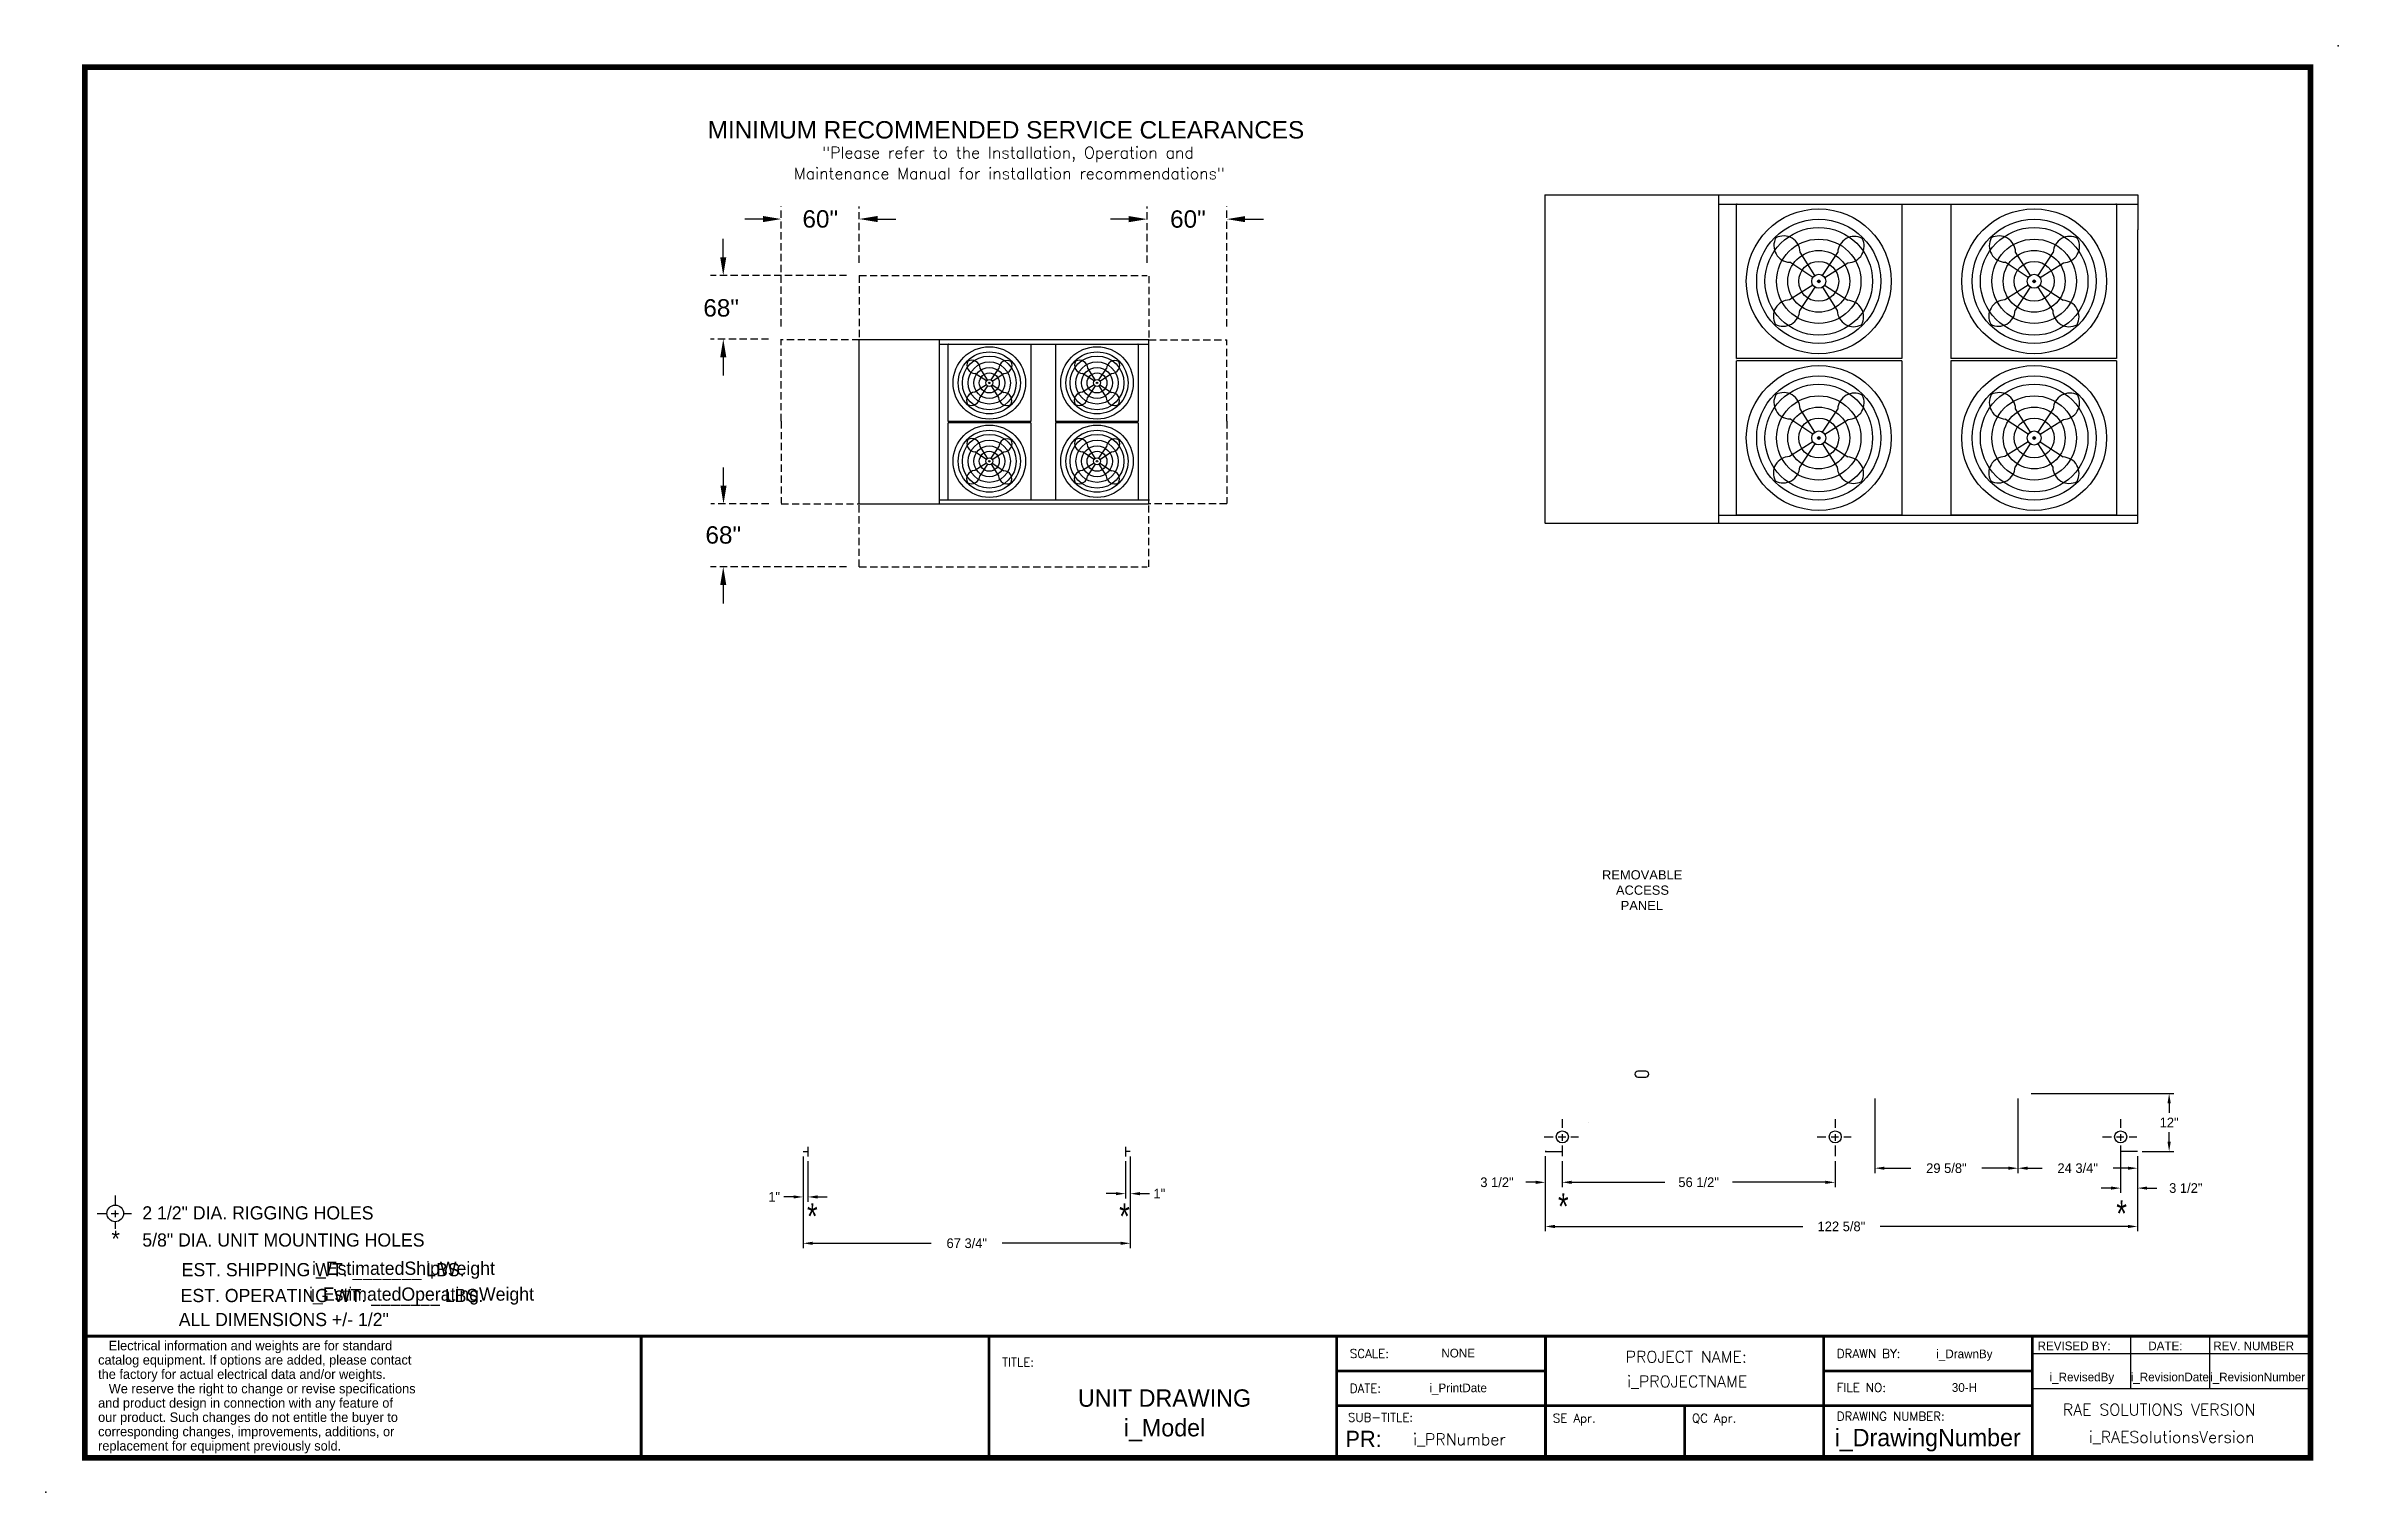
# Model space of a CAD drawing. Extents: x -104 to 371, y -139 to 161.
import ezdxf
from ezdxf.enums import TextEntityAlignment as Align

# ---------------------------------------------------------------- set-up
doc = ezdxf.new("R2010")
doc.units = 0
doc.header["$MEASUREMENT"] = 0
doc.linetypes.add('DASHED', pattern=[0.75, 0.5, -0.25])
doc.layers.get('0').update_dxf_attribs({"color": 1, "linetype": 'CONTINUOUS'})
doc.layers.get('Defpoints').update_dxf_attribs({"color": 1, "linetype": 'CONTINUOUS'})
doc.styles.add('dimentions', font='ARIAL.TTF')
doc.styles.add('SIMPLEX', font='SIMPLEX')
doc.styles.add('SLDTEXTSTYLE0', font='ARIAL.TTF', dxfattribs={"width": 0.75})
doc.dimstyles.new('SLDDIMSTYLE0', dxfattribs={"dimtxt": 2, "dimasz": 2, "dimexe": 1, "dimexo": 1, "dimgap": 1, "dimtad": 0, "dimtih": 1, "dimtoh": 1, "dimdec": 4, "dimzin": 12, "dimdsep": 46, "dimlunit": 5, "dimtxsty": 'STANDARD', "dimcen": 0.09, "dimclrd": 1, "dimclre": 1, "dimclrt": 1, "dimadec": 0, "dimazin": 0, "dimtfac": 1, "dimtdec": 4, "dimtofl": 0, "dimtmove": 0, "dimatfit": 0, "dimfxl": 1, "dimfrac": 2, "dimtolj": 1, "dimtzin": 12, "dimarcsym": 0})

# ---------------------------------------------------------------- blocks, each defined once
blk = doc.blocks.new('*D18')
at = {"color": 1, "lineweight": -2}
for p, q in [((53.02, -69.11), (53.02, -88.11)), ((120.75, -69.11), (120.75, -88.11)), ((55.02, -87.11), (79.55, -87.11)), ((118.75, -87.11), (94.22, -87.11))]:
    blk.add_line(p, q, dxfattribs=at)
at = {"color": 1}
for points in [[(55.02, -86.78), (55.02, -87.44), (53.02, -87.11)], [(118.75, -86.78), (118.75, -87.44), (120.75, -87.11)]]:
    blk.add_solid(points, dxfattribs=at)
at = {"layer": 'Defpoints', "color": 0}
for p in [(53.02, -68.11), (120.75, -68.11), (120.75, -87.11)]:
    blk.add_point(p, dxfattribs=at)
at = {"color": 1, "insert": (86.89, -87.11), "char_height": 2, "attachment_point": 5}
blk.add_mtext('\\A1;67 3/4"', dxfattribs=at)
blk = doc.blocks.new('*D19')
at = {"color": 1, "lineweight": -2}
for p, q in [((206.65, -69.08), (206.65, -84.62)), ((329.26, -69.08), (329.26, -84.62)), ((208.65, -83.62), (259.96, -83.62)), ((327.26, -83.62), (275.96, -83.62))]:
    blk.add_line(p, q, dxfattribs=at)
at = {"color": 1}
for points in [[(208.65, -83.29), (208.65, -83.96), (206.65, -83.62)], [(327.26, -83.29), (327.26, -83.96), (329.26, -83.62)]]:
    blk.add_solid(points, dxfattribs=at)
at = {"layer": 'Defpoints', "color": 0}
for p in [(206.65, -68.08), (329.26, -68.08), (329.26, -83.62)]:
    blk.add_point(p, dxfattribs=at)
at = {"color": 1, "insert": (267.96, -83.62), "char_height": 2, "attachment_point": 5}
blk.add_mtext('\\A1;122 5/8"', dxfattribs=at)
blk = doc.blocks.new('*D22')
at = {"color": 1, "lineweight": -2}
for p, q in [((206.65, -69.08), (206.65, -75.48)), ((210.15, -70.08), (210.15, -75.48)), ((204.65, -74.48), (202.65, -74.48)), ((212.15, -74.48), (214.15, -74.48))]:
    blk.add_line(p, q, dxfattribs=at)
at = {"color": 1}
for points in [[(204.65, -74.15), (204.65, -74.82), (206.65, -74.48)], [(212.15, -74.15), (212.15, -74.82), (210.15, -74.48)]]:
    blk.add_solid(points, dxfattribs=at)
at = {"layer": 'Defpoints', "color": 0}
for p in [(206.65, -68.08), (210.15, -69.08), (206.65, -74.48)]:
    blk.add_point(p, dxfattribs=at)
at = {"color": 1, "insert": (196.65, -74.48), "char_height": 2, "attachment_point": 5}
blk.add_mtext('\\A1;3 1/2"', dxfattribs=at)
blk = doc.blocks.new('*D23')
at = {"color": 1, "lineweight": -2}
for p, q in [((210.15, -70.08), (210.15, -75.48)), ((266.65, -70.08), (266.65, -75.48)), ((212.15, -74.48), (231.4, -74.48)), ((264.65, -74.48), (245.4, -74.48))]:
    blk.add_line(p, q, dxfattribs=at)
at = {"color": 1}
for points in [[(212.15, -74.15), (212.15, -74.82), (210.15, -74.48)], [(264.65, -74.15), (264.65, -74.82), (266.65, -74.48)]]:
    blk.add_solid(points, dxfattribs=at)
at = {"layer": 'Defpoints', "color": 0}
for p in [(210.15, -69.08), (266.65, -69.08), (266.65, -74.48)]:
    blk.add_point(p, dxfattribs=at)
at = {"color": 1, "insert": (238.4, -74.48), "char_height": 2, "attachment_point": 5}
blk.add_mtext('\\A1;56 1/2"', dxfattribs=at)
blk = doc.blocks.new('*D24')
at = {"color": 1, "lineweight": -2}
for p, q in [((325.76, -69.08), (325.76, -76.68)), ((329.26, -69.08), (329.26, -76.68)), ((323.76, -75.68), (321.76, -75.68)), ((331.26, -75.68), (333.26, -75.68))]:
    blk.add_line(p, q, dxfattribs=at)
at = {"color": 1}
for points in [[(323.76, -75.35), (323.76, -76.01), (325.76, -75.68)], [(331.26, -75.35), (331.26, -76.01), (329.26, -75.68)]]:
    blk.add_solid(points, dxfattribs=at)
at = {"layer": 'Defpoints', "color": 0}
for p in [(325.76, -68.08), (329.26, -68.08), (329.26, -75.68)]:
    blk.add_point(p, dxfattribs=at)
at = {"color": 1, "insert": (339.26, -75.68), "char_height": 2, "attachment_point": 5}
blk.add_mtext('\\A1;3 1/2"', dxfattribs=at)
blk = doc.blocks.new('*D25')
at = {"color": 1, "lineweight": -2}
for p, q in [((274.88, -57.1), (274.88, -72.56)), ((304.51, -57.1), (304.51, -72.56)), ((276.88, -71.56), (282.36, -71.56)), ((302.51, -71.56), (297.03, -71.56))]:
    blk.add_line(p, q, dxfattribs=at)
at = {"color": 1}
for points in [[(276.88, -71.23), (276.88, -71.89), (274.88, -71.56)], [(302.51, -71.23), (302.51, -71.89), (304.51, -71.56)]]:
    blk.add_solid(points, dxfattribs=at)
at = {"layer": 'Defpoints', "color": 0}
for p in [(274.88, -56.1), (304.51, -56.1), (304.51, -71.56)]:
    blk.add_point(p, dxfattribs=at)
at = {"color": 1, "insert": (289.7, -71.56), "char_height": 2, "attachment_point": 5}
blk.add_mtext('\\A1;29 5/8"', dxfattribs=at)
blk = doc.blocks.new('*D26')
at = {"color": 1, "lineweight": -2}
for p, q in [((307.26, -56.1), (336.81, -56.1)), ((335.81, -58.1), (335.81, -60.09)), ((335.81, -66.08), (335.81, -64.09)), ((330.26, -68.08), (336.81, -68.08))]:
    blk.add_line(p, q, dxfattribs=at)
at = {"color": 1}
for points in [[(335.48, -58.1), (336.15, -58.1), (335.81, -56.1)], [(335.48, -66.08), (336.15, -66.08), (335.81, -68.08)]]:
    blk.add_solid(points, dxfattribs=at)
at = {"layer": 'Defpoints', "color": 0}
for p in [(306.26, -56.1), (329.26, -68.08), (335.81, -68.08)]:
    blk.add_point(p, dxfattribs=at)
at = {"color": 1, "insert": (335.81, -62.09), "char_height": 2, "attachment_point": 5}
blk.add_mtext('\\A1;12"', dxfattribs=at)
blk = doc.blocks.new('*D29')
at = {"color": 1, "lineweight": -2}
for p, q in [((53.02, -69.11), (53.02, -78.51)), ((54.02, -70.11), (54.02, -78.51)), ((51.02, -77.51), (49.02, -77.51)), ((56.02, -77.51), (58.02, -77.51))]:
    blk.add_line(p, q, dxfattribs=at)
at = {"color": 1}
for points in [[(51.02, -77.18), (51.02, -77.84), (53.02, -77.51)], [(56.02, -77.18), (56.02, -77.84), (54.02, -77.51)]]:
    blk.add_solid(points, dxfattribs=at)
at = {"layer": 'Defpoints', "color": 0}
for p in [(53.02, -68.11), (54.02, -69.11), (53.02, -77.51)]:
    blk.add_point(p, dxfattribs=at)
at = {"color": 1, "insert": (47.02, -77.51), "char_height": 2, "attachment_point": 5}
blk.add_mtext('\\A1;1"', dxfattribs=at)
blk = doc.blocks.new('*D30')
at = {"color": 1, "lineweight": -2}
for p, q in [((119.75, -70.11), (119.75, -77.83)), ((120.75, -69.11), (120.75, -77.83)), ((117.75, -76.83), (115.75, -76.83)), ((122.75, -76.83), (124.75, -76.83))]:
    blk.add_line(p, q, dxfattribs=at)
at = {"color": 1}
for points in [[(117.75, -76.5), (117.75, -77.16), (119.75, -76.83)], [(122.75, -76.5), (122.75, -77.16), (120.75, -76.83)]]:
    blk.add_solid(points, dxfattribs=at)
at = {"layer": 'Defpoints', "color": 0}
for p in [(119.75, -69.11), (120.75, -68.11), (120.75, -76.83)]:
    blk.add_point(p, dxfattribs=at)
at = {"color": 1, "insert": (126.75, -76.83), "char_height": 2, "attachment_point": 5}
blk.add_mtext('\\A1;1"', dxfattribs=at)
blk = doc.blocks.new('*D31')
at = {"color": 1, "lineweight": -2}
for p, q in [((304.51, -57.1), (304.51, -72.56)), ((329.26, -69.08), (329.26, -72.56)), ((306.51, -71.56), (309.55, -71.56)), ((327.26, -71.56), (324.22, -71.56))]:
    blk.add_line(p, q, dxfattribs=at)
at = {"color": 1}
for points in [[(306.51, -71.23), (306.51, -71.89), (304.51, -71.56)], [(327.26, -71.23), (327.26, -71.89), (329.26, -71.56)]]:
    blk.add_solid(points, dxfattribs=at)
at = {"layer": 'Defpoints', "color": 0}
for p in [(304.51, -56.1), (329.26, -68.08), (329.26, -71.56)]:
    blk.add_point(p, dxfattribs=at)
at = {"color": 1, "insert": (316.88, -71.56), "char_height": 2, "attachment_point": 5}
blk.add_mtext('\\A1;24 3/4"', dxfattribs=at)

msp = doc.modelspace()

# ---------------------------------------------------------------- linework, layer by layer
at = {"color": 1, "linetype": 'Continuous', "lineweight": 30}
for p, q in [((206.59191, 130.00907), (206.59191, 62.00907)), ((242.52841, 130.00907), (242.59191, 130.00907)), ((242.61931, 63.67147), (242.61931, 130.00907)), ((242.61931, 128.11867), (242.61931, 128.16747)), ((329.36361, 130.00907), (329.36361, 122.86547)), ((68.41294, 125.01643), (72.19294, 125.01643)), ((120.43617, 124.9964), (116.65617, 124.9964)), ((144.52307, 124.9964), (148.30307, 124.9964)), ((242.61931, 128.11867), (242.61931, 128.11867)), ((246.22091, 96.16747), (246.22091, 128.11868)), ((246.36931, 128.11867), (246.23074, 128.11867)), ((246.36931, 128.11867), (280.46306, 128.11867)), ((280.22391, 128.11867), (280.22391, 128.11867)), ((280.46306, 128.11867), (280.46306, 96.16747)), ((290.61931, 128.11867), (290.61931, 96.16747)), ((290.61931, 128.11867), (324.80681, 128.11867)), ((324.91811, 128.11867), (324.80681, 128.11867)), ((324.91811, 128.11868), (324.91811, 96.16747)), ((36.47898, 117.11143), (36.47898, 120.89143)), ((329.36361, 122.86547), (329.36361, 122.78307)), ((36.47898, 96.37674), (36.47898, 92.59674)), ((83.02958, 83.09995), (83.02958, 99.07555)), ((83.10378, 99.07555), (83.0345, 99.07555)), ((83.10378, 99.07555), (100.15066, 99.07555)), ((100.03108, 99.07555), (100.03108, 99.07555)), ((100.15066, 99.07555), (100.15066, 83.09995)), ((105.22878, 99.07555), (105.22878, 83.09995)), ((105.22878, 99.07555), (122.32253, 99.07555)), ((122.37818, 99.07555), (122.32253, 99.07555)), ((122.37818, 99.07555), (122.37818, 83.09995)), ((280.46306, 96.16747), (246.22091, 96.16747)), ((246.22091, 63.67146), (246.22091, 95.62267)), ((246.22091, 95.62267), (246.31751, 95.62267)), ((246.26971, 96.16747), (246.31751, 96.16747)), ((246.31751, 96.16747), (246.31751, 96.16747)), ((246.31751, 96.16747), (246.31851, 96.16747)), ((246.31751, 95.62267), (246.31751, 95.62267)), ((246.31851, 95.62267), (246.31751, 95.62267)), ((246.31851, 96.16747), (246.31951, 96.16747)), ((246.31851, 95.62267), (246.31951, 95.62267)), ((280.46306, 95.62267), (246.31951, 95.62267)), ((280.22491, 96.16747), (280.22391, 96.16747)), ((280.22491, 95.62267), (280.22391, 95.62267)), ((280.22591, 95.62267), (280.22491, 95.62267)), ((280.27371, 95.62267), (280.22591, 95.62267)), ((280.27371, 95.62267), (280.27371, 95.62267)), ((280.46306, 95.62267), (280.46306, 63.67147)), ((324.91811, 96.16747), (290.61931, 96.16747)), ((290.61931, 95.62267), (290.61931, 63.67147)), ((324.91811, 95.62267), (290.61931, 95.62267)), ((290.86531, 95.62267), (290.91311, 95.62267)), ((290.91411, 95.62267), (290.91311, 95.62267)), ((290.91411, 96.16747), (290.91511, 96.16747)), ((290.91411, 95.62267), (290.91511, 95.62267)), ((290.91511, 95.62367), (290.91511, 95.62267)), ((324.82051, 96.16747), (324.81951, 96.16747)), ((324.82051, 95.62267), (324.81951, 95.62267)), ((324.82051, 96.16747), (324.82151, 96.16747)), ((324.82151, 95.62267), (324.82051, 95.62267)), ((324.86831, 96.16747), (324.82151, 96.16747)), ((324.86931, 95.62267), (324.82151, 95.62267)), ((324.91811, 95.62267), (324.91811, 63.67146)), ((100.15066, 83.09995), (83.02958, 83.09995)), ((83.02958, 66.85194), (83.02958, 82.82755)), ((83.02958, 82.82755), (83.07788, 82.82755)), ((83.05398, 83.09995), (83.07788, 83.09995)), ((83.07788, 83.09995), (83.07788, 83.09995)), ((83.07788, 83.09995), (83.07838, 83.09995)), ((83.07788, 82.82755), (83.07788, 82.82755)), ((83.07838, 82.82755), (83.07788, 82.82755)), ((83.07838, 83.09995), (83.07888, 83.09995)), ((83.07838, 82.82755), (83.07888, 82.82755)), ((100.15066, 82.82755), (83.07888, 82.82755)), ((100.03158, 83.09995), (100.03108, 83.09995)), ((100.03158, 82.82755), (100.03108, 82.82755)), ((100.03208, 82.82755), (100.03158, 82.82755)), ((100.05598, 82.82755), (100.03208, 82.82755)), ((100.05598, 82.82755), (100.05598, 82.82755)), ((100.15066, 82.82755), (100.15066, 66.85195)), ((122.37818, 83.09995), (105.22878, 83.09995)), ((105.22878, 82.82755), (105.22878, 66.85195)), ((122.37818, 82.82755), (105.22878, 82.82755)), ((105.35178, 82.82755), (105.37568, 82.82755)), ((105.37618, 82.82755), (105.37568, 82.82755)), ((105.37618, 83.09995), (105.37668, 83.09995)), ((105.37618, 82.82755), (105.37668, 82.82755)), ((105.37668, 82.82805), (105.37668, 82.82755)), ((122.32938, 83.09995), (122.32888, 83.09995)), ((122.32938, 82.82755), (122.32888, 82.82755)), ((122.32938, 83.09995), (122.32988, 83.09995)), ((122.32988, 82.82755), (122.32938, 82.82755)), ((122.35328, 83.09995), (122.32988, 83.09995)), ((122.35378, 82.82755), (122.32988, 82.82755)), ((122.37818, 82.82755), (122.37818, 66.85194)), ((36.53116, 69.78033), (36.53116, 73.56033)), ((329.36361, 69.00857), (329.36361, 69.09097)), ((329.36361, 62.00907), (329.36361, 69.00857)), ((206.65541, 62.00907), (206.59191, 62.00907)), ((242.61931, 63.67147), (242.61931, 63.67147)), ((242.61931, 63.62267), (242.61931, 63.67147)), ((242.61931, 62.00907), (242.61931, 63.62267)), ((242.61931, 62.73397), (242.61931, 62.78277)), ((242.61931, 62.73297), (242.61931, 62.73397)), ((246.22091, 63.67147), (246.36931, 63.67147)), ((280.46306, 63.67147), (246.36931, 63.67147)), ((280.22391, 63.67147), (280.22391, 63.67147)), ((280.51186, 63.67147), (280.22391, 63.67147)), ((290.91511, 63.67247), (290.57051, 63.67147)), ((290.61931, 63.72027), (290.62031, 63.72027)), ((324.80681, 63.67147), (290.61931, 63.67147)), ((324.80681, 63.67147), (324.91811, 63.67147)), ((36.47898, 49.20206), (36.47898, 45.42206)), ((227.47038, -51.45538), (225.84538, -51.45538)), ((227.47038, -51.45538), (225.84538, -51.45538)), ((225.84538, -52.70538), (227.47038, -52.70538)), ((225.84538, -52.70538), (227.47038, -52.70538)), ((215.58206, -62.03156), (215.58306, -62.03156)), ((215.58206, -62.03156), (215.58306, -62.03156))]:
    msp.add_line(p, q, dxfattribs=at)
at = {"color": 1, "lineweight": 30}
for p, q in [((206.59191, 130.00907), (329.36361, 130.00907)), ((44.7108, 125.01643), (40.9308, 125.01643)), ((242.61931, 128.11867), (329.36361, 128.11867)), ((329.36361, 69.09097), (329.36361, 122.78307)), ((262.05821, 112.91467), (257.27476, 116.05261)), ((262.49362, 113.34371), (259.4265, 118.17287)), ((264.06776, 113.33212), (267.20569, 118.11557)), ((264.4968, 112.89671), (269.32596, 115.96383)), ((306.65381, 112.91472), (301.87036, 116.05265)), ((307.08922, 113.34376), (304.0221, 118.17292)), ((308.66336, 113.33217), (311.80129, 118.11562)), ((309.0924, 112.89676), (313.92156, 115.96388)), ((262.04662, 111.34054), (257.21746, 108.27342)), ((262.47566, 110.90513), (259.33773, 106.12168)), ((264.0498, 110.89353), (267.11692, 106.06437)), ((264.4852, 111.32257), (269.26865, 108.18464)), ((306.64222, 111.34058), (301.81306, 108.27346)), ((307.07126, 110.90517), (303.93333, 106.12173)), ((308.6454, 110.89358), (311.71252, 106.06442)), ((309.08081, 111.32262), (313.86426, 108.18469)), ((124.60093, 100.02075), (64.60093, 100.02075)), ((64.60093, 66.02075), (64.60093, 100.02075)), ((81.22878, 66.02075), (81.22878, 100.02075)), ((124.60093, 66.02075), (124.60093, 100.02075)), ((81.22878, 99.07555), (124.60093, 99.07555)), ((90.94244, 90.68648), (88.52786, 89.15292)), ((90.94823, 91.47355), (88.55651, 93.04251)), ((91.15696, 90.46877), (89.58799, 88.07705)), ((91.16594, 91.68807), (89.63238, 94.10265)), ((91.94403, 90.46298), (93.47759, 88.0484)), ((91.95301, 91.68227), (93.52197, 94.07399)), ((92.16173, 90.6775), (94.55346, 89.10853)), ((92.16753, 91.46456), (94.58211, 92.99813)), ((113.24024, 90.6865), (110.82566, 89.15294)), ((113.24604, 91.47357), (110.85431, 93.04254)), ((113.45476, 90.4688), (111.88579, 88.07707)), ((113.46374, 91.68809), (111.93018, 94.10267)), ((114.24183, 90.463), (115.77539, 88.04842)), ((114.25081, 91.68229), (115.81977, 94.07402)), ((114.45953, 90.67752), (116.85126, 89.10855)), ((114.46533, 91.46459), (116.87991, 92.99815)), ((262.49429, 80.89557), (259.42717, 85.72473)), ((264.06843, 80.88398), (267.20636, 85.66743)), ((307.09157, 80.89474), (304.02445, 85.7239)), ((308.66571, 80.88315), (311.80364, 85.6666)), ((262.05889, 80.46653), (257.27544, 83.60446)), ((264.49747, 80.44857), (269.32663, 83.51569)), ((306.65616, 80.4657), (301.87271, 83.60363)), ((309.09475, 80.44774), (313.92391, 83.51486)), ((64.60093, 69.77075), (64.60093, 77.97985)), ((90.94857, 75.24948), (88.55685, 76.81844)), ((91.16628, 75.464), (89.63271, 77.87858)), ((91.95334, 75.4582), (93.52231, 77.84992)), ((92.16786, 75.24049), (94.58244, 76.77405)), ((113.24721, 75.24906), (110.85548, 76.81803)), ((113.46491, 75.46358), (111.93135, 77.87816)), ((114.25198, 75.45778), (115.82095, 77.84951)), ((114.4665, 75.24008), (116.88108, 76.77364)), ((262.04729, 78.8924), (257.21813, 75.82527)), ((262.47633, 78.45699), (259.3384, 73.67354)), ((264.05047, 78.44539), (267.11759, 73.61623)), ((264.48588, 78.87443), (269.26933, 75.7365)), ((306.64457, 78.89156), (301.81541, 75.82444)), ((307.07361, 78.45615), (303.93567, 73.6727)), ((308.64774, 78.44456), (311.71487, 73.6154)), ((309.08315, 78.8736), (313.8666, 75.73567)), ((90.94277, 74.46241), (88.52819, 72.92885)), ((91.15729, 74.2447), (89.58833, 71.85298)), ((91.94436, 74.2389), (93.47792, 71.82433)), ((92.16207, 74.45343), (94.55379, 72.88446)), ((113.24141, 74.46199), (110.82683, 72.92843)), ((113.45593, 74.24429), (111.88697, 71.85256)), ((114.243, 74.23849), (115.77656, 71.82391)), ((114.4607, 74.45301), (116.85243, 72.88404)), ((81.37668, 66.85245), (124.74883, 66.85245)), ((64.60093, 66.02075), (124.60093, 66.02075)), ((206.65541, 62.00907), (329.36361, 62.00907)), ((242.61931, 63.67247), (329.36361, 63.67247)), ((206.86461, -68.08035), (206.65441, -68.08035))]:
    msp.add_line(p, q, dxfattribs=at)
for p, q in [((206.59191, 130.00907), (242.61931, 130.00907)), ((53.02023, -68.10947), (54.02023, -68.10947)), ((54.02023, -67.10947), (54.02023, -69.10947)), ((119.75113, -67.10947), (119.75113, -69.10947)), ((120.75113, -68.10947), (119.75113, -68.10947)), ((206.65441, -68.08035), (210.15441, -68.08035)), ((210.15441, -67.08035), (210.15441, -69.08035)), ((266.65441, -67.08035), (266.65441, -69.08035)), ((325.75801, -67.08035), (325.75801, -69.08035)), ((329.25801, -68.08035), (325.75801, -68.08035))]:
    msp.add_line(p, q)
at = {"color": 1, "linetype": 'DASHED', "lineweight": 30, "ltscale": 3}
for p, q in [((48.4908, 102.78174), (48.4908, 127.64143)), ((64.63294, 115.95643), (64.63294, 127.64143)), ((124.21617, 115.9364), (124.21617, 127.6214)), ((140.74307, 102.76171), (140.74307, 127.6214)), ((62.00794, 113.33143), (33.85398, 113.33143)), ((64.6228, 113.33143), (64.6228, 100.15674)), ((64.6228, 113.33143), (124.21617, 113.32657)), ((124.60093, 113.2106), (124.60093, 100.02075)), ((45.8658, 100.15674), (33.85398, 100.15674)), ((48.4908, 83.15675), (48.4908, 100.15674)), ((64.64894, 100.02075), (48.5068, 100.02075)), ((124.60093, 100.02075), (140.74307, 100.02075)), ((140.74307, 83.13671), (140.74307, 100.02075)), ((48.4908, 83.15675), (48.4908, 66.15675)), ((140.74307, 83.13671), (140.74307, 66.13671)), ((45.91798, 66.00033), (33.90616, 66.00033)), ((48.45879, 66.02075), (64.60093, 66.02075)), ((64.59467, 52.98206), (64.59467, 66.15675)), ((124.60093, 52.96202), (124.60093, 66.13671)), ((140.74307, 66.02075), (124.60093, 66.02075)), ((62.00794, 52.98206), (33.85398, 52.98206)), ((64.63294, 52.98206), (124.21617, 52.96202))]:
    msp.add_line(p, q, dxfattribs=at)
at = {"lineweight": 30}
for p, q in [((210.18566, -61.40076), (210.18566, -63.21663)), ((266.68566, -61.40076), (266.68566, -63.21663)), ((325.76986, -61.40076), (325.76986, -63.21663)), ((206.42349, -65.08035), (208.26505, -65.08035)), ((209.32751, -65.08035), (210.88035, -65.08035)), ((210.18566, -64.49181), (210.18566, -65.86508)), ((211.94282, -65.08035), (213.51615, -65.08035)), ((262.92349, -65.08035), (264.76505, -65.08035)), ((265.82751, -65.08035), (267.38035, -65.08035)), ((266.68566, -64.49181), (266.68566, -65.86508)), ((268.44282, -65.08035), (270.01615, -65.08035)), ((322.00769, -65.08035), (323.84925, -65.08035)), ((324.91171, -65.08035), (326.46455, -65.08035)), ((325.76986, -64.49181), (325.76986, -65.86508)), ((327.52702, -65.08035), (329.10035, -65.08035)), ((210.18566, -66.84599), (210.18566, -68.27802)), ((266.68566, -66.84599), (266.68566, -68.27802)), ((325.76986, -66.84599), (325.76986, -68.27802)), ((-89.38312, -77.23985), (-89.38312, -79.05572)), ((-89.38312, -80.3309), (-89.38312, -81.70417)), ((-93.1453, -80.91944), (-91.30374, -80.91944)), ((-90.24127, -80.91944), (-88.68843, -80.91944)), ((-89.38312, -82.68508), (-89.38312, -84.11711)), ((-87.62597, -80.91944), (-86.05263, -80.91944)), ((19.49019, -131.54849), (19.49019, -106.34849)), ((91.49019, -131.54849), (91.49019, -106.34849)), ((163.49019, -106.34849), (307.49019, -106.34849)), ((163.49019, -131.54849), (163.49019, -106.34849)), ((206.69019, -106.34849), (206.69019, -131.54849)), ((264.29019, -106.34849), (264.29019, -120.74849)), ((307.49019, -106.34849), (307.49019, -131.54849)), ((307.49019, -106.34849), (365.09019, -106.34849)), ((307.49019, -106.34849), (307.49019, -109.94849)), ((327.81387, -106.34849), (327.81387, -117.14849)), ((344.18147, -106.34849), (344.18147, -117.14849)), ((206.69019, -113.54849), (163.49019, -113.54849)), ((264.29019, -113.54849), (307.49019, -113.54849)), ((264.29019, -120.74849), (264.29019, -113.54849)), ((307.49019, -109.94849), (365.09019, -109.94849)), ((307.49019, -117.14849), (365.09019, -117.14849)), ((307.49019, -120.74849), (163.49019, -120.74849)), ((235.49019, -120.74849), (235.49019, -131.54849)), ((264.29019, -120.74849), (264.29019, -131.54849))]:
    msp.add_line(p, q, dxfattribs=at)
at = {"const_width": 1.152}
msp.add_lwpolyline([(-95.70981, -131.54849), (365.09019, -131.54849), (365.09019, 156.45151), (-95.70981, 156.45151), (-95.70981, -131.54849)], dxfattribs=at)
at = {"lineweight": 30, "const_width": 0.576}
for points in [[(20.17121, -106.34849), (-95.70981, -106.34849)], [(365.09019, -106.34849), (19.49019, -106.34849), (19.49019, -131.54849)], [(91.49019, -106.34849), (91.49019, -131.54849)], [(163.49019, -106.34849), (163.49019, -131.54849)], [(206.69019, -106.34849), (206.69019, -131.54849)], [(264.29019, -106.34849), (264.29019, -131.54849)], [(307.49019, -131.54849), (307.49019, -106.34849), (365.09019, -106.34849)], [(206.69019, -113.54849), (163.49019, -113.54849)], [(307.49019, -113.54849), (264.29019, -113.54849), (264.29019, -131.54849)], [(307.49019, -120.74849), (163.49019, -120.74849)], [(235.49019, -120.74849), (235.49019, -131.54849)]]:
    msp.add_lwpolyline(points, dxfattribs=at)
at = {"color": 1, "lineweight": 30}
for centre, radius in [((263.27171, 112.11862), 14.99997), ((263.27171, 112.11862), 12.85177), ((307.86731, 112.11867), 14.99997), ((307.86731, 112.11867), 12.85177), ((263.27171, 112.11862), 11.13912), ((263.27171, 112.11862), 8.73857), ((307.86731, 112.11867), 11.13912), ((307.86731, 112.11867), 8.73857), ((263.27171, 112.11862), 6.40143), ((263.27171, 112.11862), 4.13262), ((307.86731, 112.11867), 6.40143), ((307.86731, 112.11867), 4.13262), ((263.27171, 112.11862), 1.4513), ((263.27171, 112.11862), 0.28645), ((307.86731, 112.11867), 1.4513), ((307.86731, 112.11867), 0.28645), ((91.55498, 91.07552), 7.49999), ((91.55498, 91.07552), 6.42589), ((91.55498, 91.07552), 5.56956), ((91.55498, 91.07552), 4.36928), ((113.85278, 91.07555), 7.49999), ((113.85278, 91.07555), 6.42589), ((113.85278, 91.07555), 5.56956), ((113.85278, 91.07555), 4.36928), ((91.55498, 91.07552), 3.20072), ((91.55498, 91.07552), 2.06631), ((91.55498, 91.07552), 0.72565), ((91.55498, 91.07552), 0.14323), ((113.85278, 91.07555), 3.20072), ((113.85278, 91.07555), 2.06631), ((113.85278, 91.07555), 0.72565), ((113.85278, 91.07555), 0.14323), ((263.27238, 79.67048), 14.99997), ((263.27238, 79.67048), 12.85177), ((263.27238, 79.67048), 11.13912), ((307.86966, 79.66965), 14.99997), ((307.86966, 79.66965), 12.85177), ((307.86966, 79.66965), 11.13912), ((263.27238, 79.67048), 8.73857), ((263.27238, 79.67048), 6.40143), ((307.86966, 79.66965), 8.73857), ((307.86966, 79.66965), 6.40143), ((91.55532, 74.85145), 7.49999), ((91.55532, 74.85145), 6.42589), ((113.85396, 74.85104), 7.49999), ((113.85396, 74.85104), 6.42589), ((263.27238, 79.67048), 4.13262), ((263.27238, 79.67048), 1.4513), ((307.86966, 79.66965), 4.13262), ((307.86966, 79.66965), 1.4513), ((91.55532, 74.85145), 5.56956), ((91.55532, 74.85145), 4.36928), ((91.55532, 74.85145), 3.20072), ((91.55532, 74.85145), 2.06631), ((113.85396, 74.85104), 5.56956), ((113.85396, 74.85104), 4.36928), ((113.85396, 74.85104), 3.20072), ((113.85396, 74.85104), 2.06631), ((263.27238, 79.67048), 0.28645), ((307.86966, 79.66965), 0.28645), ((91.55532, 74.85145), 0.72565), ((91.55532, 74.85145), 0.14323), ((113.85396, 74.85104), 0.72565), ((113.85396, 74.85104), 0.14323)]:
    msp.add_circle(centre, radius, dxfattribs=at)
at = {"color": 1, "linetype": 'Continuous', "lineweight": 30}
for centre in [(210.18566, -65.08035), (266.68566, -65.08035), (325.76986, -65.08035)]:
    msp.add_circle(centre, 1.25, dxfattribs=at)
at = {"lineweight": 30}
msp.add_circle((-89.38312, -80.91944), 1.72675, dxfattribs=at)
at = {"color": 1, "lineweight": 30}
for centre, radius, start, end in [((257.40542, 119.47671), 3.4266, 151.3003537, 267.814713), ((256.00084, 118.09267), 3.4266, 1.3411738, 117.8555331), ((270.62979, 117.98491), 3.4266, 61.3003537, 177.814713), ((269.24576, 119.38949), 3.4266, 271.3411738, 27.8555331), ((302.00103, 119.47676), 3.4266, 151.3003537, 267.814713), ((300.59645, 118.09272), 3.4266, 1.3411738, 117.8555331), ((315.2254, 117.98496), 3.4266, 61.3003537, 177.814713), ((313.84136, 119.38954), 3.4266, 271.3411738, 27.8555331), ((257.29766, 104.84776), 3.4266, 91.3411738, 207.8555331), ((255.91362, 106.25234), 3.4266, 241.3003537, 357.814713), ((270.54257, 106.14458), 3.4266, 181.3411738, 297.8555331), ((269.13799, 104.76054), 3.4266, 331.3003537, 87.814713), ((301.89326, 104.84781), 3.4266, 91.3411738, 207.8555331), ((300.50922, 106.25239), 3.4266, 241.3003537, 357.814713), ((315.13818, 106.14462), 3.4266, 181.3411738, 297.8555331), ((313.7336, 104.76058), 3.4266, 331.3003537, 87.814713), ((88.62184, 94.75456), 1.7133, 151.3003537, 267.814713), ((87.91955, 94.06255), 1.7133, 1.3411738, 117.8555331), ((95.23403, 94.00866), 1.7133, 61.3003537, 177.814713), ((94.54201, 94.71095), 1.7133, 271.3411738, 27.8555331), ((110.91964, 94.75459), 1.7133, 151.3003537, 267.814713), ((110.21735, 94.06257), 1.7133, 1.3411738, 117.8555331), ((117.53183, 94.00869), 1.7133, 61.3003537, 177.814713), ((116.83981, 94.71098), 1.7133, 271.3411738, 27.8555331), ((88.56796, 87.44009), 1.7133, 91.3411738, 207.8555331), ((87.87594, 88.14238), 1.7133, 241.3003537, 357.814713), ((95.19041, 88.0885), 1.7133, 181.3411738, 297.8555331), ((94.48812, 87.39648), 1.7133, 331.3003537, 87.814713), ((110.86576, 87.44011), 1.7133, 91.3411738, 207.8555331), ((110.17374, 88.1424), 1.7133, 241.3003537, 357.814713), ((117.48822, 88.08852), 1.7133, 181.3411738, 297.8555331), ((116.78593, 87.3965), 1.7133, 331.3003537, 87.814713), ((257.4061, 87.02857), 3.4266, 151.3003537, 267.814713), ((256.00152, 85.64453), 3.4266, 1.3411738, 117.8555331), ((270.63047, 85.53677), 3.4266, 61.3003537, 177.814713), ((269.24643, 86.94135), 3.4266, 271.3411738, 27.8555331), ((302.00337, 87.02774), 3.4266, 151.3003537, 267.814713), ((300.59879, 85.6437), 3.4266, 1.3411738, 117.8555331), ((315.22774, 85.53594), 3.4266, 61.3003537, 177.814713), ((313.84371, 86.94052), 3.4266, 271.3411738, 27.8555331), ((88.62218, 78.53049), 1.7133, 151.3003537, 267.814713), ((87.91989, 77.83847), 1.7133, 1.3411738, 117.8555331), ((95.23436, 77.78459), 1.7133, 61.3003537, 177.814713), ((94.54234, 78.48688), 1.7133, 271.3411738, 27.8555331), ((110.92081, 78.53008), 1.7133, 151.3003537, 267.814713), ((110.21852, 77.83806), 1.7133, 1.3411738, 117.8555331), ((117.533, 77.78418), 1.7133, 61.3003537, 177.814713), ((116.84098, 78.48647), 1.7133, 271.3411738, 27.8555331), ((88.56829, 71.21602), 1.7133, 91.3411738, 207.8555331), ((87.87628, 71.91831), 1.7133, 241.3003537, 357.814713), ((95.19075, 71.86443), 1.7133, 181.3411738, 297.8555331), ((94.48846, 71.17241), 1.7133, 331.3003537, 87.814713), ((110.86693, 71.2156), 1.7133, 91.3411738, 207.8555331), ((110.17491, 71.91789), 1.7133, 241.3003537, 357.814713), ((117.48939, 71.86401), 1.7133, 181.3411738, 297.8555331), ((116.7871, 71.17199), 1.7133, 331.3003537, 87.814713), ((257.29833, 72.39962), 3.4266, 91.3411738, 207.8555331), ((255.9143, 73.8042), 3.4266, 241.3003537, 357.814713), ((270.54325, 73.69643), 3.4266, 181.3411738, 297.8555331), ((269.13867, 72.3124), 3.4266, 331.3003537, 87.814713), ((301.89561, 72.39879), 3.4266, 91.3411738, 207.8555331), ((300.51157, 73.80336), 3.4266, 241.3003537, 357.814713), ((315.14052, 73.6956), 3.4266, 181.3411738, 297.8555331), ((313.73594, 72.31156), 3.4266, 331.3003537, 87.814713)]:
    msp.add_arc(centre, radius, start, end, dxfattribs=at)
at = {"color": 1, "linetype": 'Continuous', "lineweight": 30}
for centre, start, end in [((225.84538, -52.08038), 90, 270), ((225.84538, -52.08038), 90, 270), ((227.47038, -52.08038), 270, 90), ((227.47038, -52.08038), 270, 90)]:
    msp.add_arc(centre, 0.625, start, end, dxfattribs=at)
for p in [(370.8005, 160.88801), (307.49019, -131.54849), (-103.76403, -138.65197)]:
    msp.add_point(p)
at = {"color": 1, "lineweight": 30}
for p in [(263.27171, 112.11867), (307.86731, 112.11867), (91.55498, 91.07555), (113.85278, 91.07555), (263.27171, 79.67147), (307.86731, 79.67147), (91.55498, 74.85195), (113.85278, 74.85195)]:
    msp.add_point(p, dxfattribs=at)
at = {"color": 1, "linetype": 'Continuous', "lineweight": 30}
for points in [[(44.7108, 125.64643), (44.7108, 124.38643), (48.4908, 125.01643)], [(68.41294, 125.64643), (68.41294, 124.38643), (64.63294, 125.01643)], [(120.43617, 125.6264), (120.43617, 124.3664), (124.21617, 124.9964)], [(144.52307, 125.6264), (144.52307, 124.3664), (140.74307, 124.9964)], [(35.84898, 117.11143), (37.10898, 117.11143), (36.47898, 113.33143)], [(35.84898, 96.37674), (37.10898, 96.37674), (36.47898, 100.15674)], [(35.90116, 69.78033), (37.16116, 69.78033), (36.53116, 66.00033)], [(35.84898, 49.20206), (37.10898, 49.20206), (36.47898, 52.98206)]]:
    msp.add_solid(points, dxfattribs=at)

# ---------------------------------------------------------------- texts
at = {"lineweight": 30}
for s, height, style, p in [('MINIMUM RECOMMENDED SERVICE CLEARANCES', 3.6, 'dimentions', (33.25638, 141.69751)), ('SCALE:', 1.8, 'SIMPLEX', (166.19019, -110.84849)), ('DRAWN BY:', 1.8, 'SIMPLEX', (266.99019, -110.84849)), ('TITLE:', 1.8, 'SIMPLEX', (94.19019, -112.64849)), ('DATE:', 1.8, 'SIMPLEX', (166.19019, -118.04849)), ('FILE NO:', 1.8, 'SIMPLEX', (266.99019, -117.87446)), ('SUB-TITLE:', 1.8, 'SIMPLEX', (165.80014, -124.0607)), ('SE Apr.', 1.8, 'SIMPLEX', (208.22068, -124.22798)), ('QC Apr.', 1.8, 'SIMPLEX', (237.02068, -124.22798)), ('DRAWING NUMBER:', 1.8, 'SIMPLEX', (266.99019, -123.84214)), ('RAE SOLUTIONS VERSION', 2.3904, 'SIMPLEX', (313.8008, -122.75371))]:
    msp.add_text(s, height=height, dxfattribs=dict(at, style=style)).set_placement(p)
at = {"lineweight": 30, "style": 'SIMPLEX'}
for s, p in [('"Please refer to the Installation, Operation and', (95.42674, 137.5799)), ('Maintenance Manual for installation recommendations"', (95.71185, 133.24713)), ('PROJECT NAME:', (235.85174, -111.80833)), ('i_PROJECTNAME', (236.0335, -116.92478)), ('i_PRNumber', (188.87587, -128.89648)), ('i_RAESolutionsVersion', (336.34961, -128.43353))]:
    msp.add_text(s, height=2.3904, dxfattribs=at).set_placement(p, align=Align.CENTER)
at = {"color": 1, "lineweight": 30, "style": 'dimentions'}
for s, p in [('REMOVABLE', (218.39963, -11.75811)), ('ACCESS', (221.28022, -14.92883)), ('PANEL', (222.26526, -18.11633))]:
    msp.add_text(s, height=1.9125, dxfattribs=at).set_placement(p)
at = {"lineweight": 30}
for s, height, p in [('2 1/2" DIA. RIGGING HOLES', 2.736, (-83.79104, -82.18012)), ('5/8" DIA. UNIT MOUNTING HOLES', 2.736, (-83.79104, -87.79205)), ('   Electrical information and weights are for standard', 1.9737675, (-92.94257, -109.27216)), ('REVISED BY:', 1.8, (308.57064, -109.25029)), ('DATE:', 1.8, (331.49239, -109.25029)), ('REV. NUMBER', 1.8, (344.95305, -109.25029)), ('the factory for actual electrical data and/or weights.', 1.9737675, (-92.94257, -115.19346)), ('catalog equipment. If options are added, please contact', 1.9737675, (-92.94257, -112.23281)), ('   We reserve the right to change or revise specifications', 1.9737675, (-92.94257, -118.19145)), ('our product. Such changes do not entitle the buyer to', 1.9737675, (-92.94257, -124.11275)), ('and product design in connection with any feature of', 1.9737675, (-92.94257, -121.1521)), ('corresponding changes, improvements, additions, or ', 1.9737675, (-92.94257, -127.0734)), ('replacement for equipment previously sold.', 1.9737675, (-92.94257, -130.03405))]:
    msp.add_text(s, height=height, dxfattribs=at).set_placement(p)
for s, height, p in [('*', 3.36716, (-89.31206, -87.83943)), ('EST. SHIPPING WT. _______ LBS.', 2.736, (-46.36043, -93.94033)), ('i_EstimatedShipWeight', 2.73914, (-29.73089, -93.64145)), ('EST. OPERATING WT. _______ LBS.', 2.736, (-44.5437, -99.29213)), ('i_EstimatedOperatingWeight', 2.736, (-25.98719, -98.99325)), ('ALL DIMENSIONS +/- 1/2"', 2.736, (-54.50615, -104.2575)), ('NONE', 1.8, (188.62339, -110.75339)), ('i_DrawnBy', 1.8, (293.42815, -110.90779)), ('i_RevisedBy', 1.8, (317.7439, -115.70455)), ('i_RevisionDate', 1.8, (335.95621, -115.70455)), ('i_RevisionNumber', 1.8, (354.13353, -115.70455)), ('UNIT DRAWING', 3.6, (127.8304, -120.95976)), ('i_PrintDate', 1.8, (188.62339, -117.95339)), ('30-H', 1.8, (293.42815, -117.872)), ('i_Model', 3.6, (127.8304, -127.09542)), ('i_DrawingNumber', 3.6, (285.82441, -129.13978))]:
    msp.add_text(s, height=height, dxfattribs=at).set_placement(p, align=Align.CENTER)
msp.add_text('PR:', height=3.375, dxfattribs=at).set_placement((172.79799, -129.31239), align=Align.RIGHT)
at = {"color": 1, "linetype": 'Continuous', "lineweight": 30, "char_height": 3.6, "attachment_point": 5, "style": 'dimentions'}
for s, insert in [('\\A1;60"', (56.56187, 125.01643)), ('\\A1;60"', (132.672, 124.9964)), ('\\A1;68"', (36.03699, 106.5861)), ('\\A1;68"', (36.47898, 59.5694))]:
    msp.add_mtext(s, dxfattribs=dict(at, insert=insert))
at = {"color": 1, "lineweight": 30, "char_height": 5.40207, "attachment_point": 1, "style": 'SLDTEXTSTYLE0'}
for insert in [(53.81441, -78.80288), (118.43962, -78.80288), (209.28327, -76.74843), (324.86747, -78.23441)]:
    msp.add_mtext('*', dxfattribs=dict(at, insert=insert))

# ---------------------------------------------------------------- dimensions: what is measured, and where the dimension line sits
for base, p1, p2, picture, middle in [((304.50901, -71.5608), (274.88401, -56.10081), (304.50901, -56.10081), '*D25', (289.69651, -71.5608)), ((329.25801, -71.5608), (304.50901, -56.10081), (329.25801, -68.08035), '*D31', (316.88351, -71.5608)), ((53.02023, -77.50938), (54.02023, -69.10947), (53.02023, -68.10947), '*D29', (47.02023, -77.50938)), ((120.75113, -87.11114), (53.02023, -68.10947), (120.75113, -68.10947), '*D18', (86.88568, -87.11114)), ((120.75113, -76.82943), (119.75113, -69.10947), (120.75113, -68.10947), '*D30', (126.75113, -76.82943)), ((206.65441, -74.48372), (210.15441, -69.08035), (206.65441, -68.08035), '*D22', (196.65441, -74.48372)), ((329.25801, -83.62169), (206.65441, -68.08035), (329.25801, -68.08035), '*D19', (267.95621, -83.62169)), ((266.65441, -74.48372), (210.15441, -69.08035), (266.65441, -69.08035), '*D23', (238.40441, -74.48372)), ((329.25801, -75.67943), (325.75801, -68.08035), (329.25801, -68.08035), '*D24', (339.25801, -75.67943))]:
    dim = msp.add_linear_dim(base=base, p1=p1, p2=p2, dimstyle='SLDDIMSTYLE0', override={"dimpost": '"'})
    dim.commit()
    dim.dimension.update_dxf_attribs({"geometry": picture, "text_midpoint": middle})
dim = msp.add_linear_dim(base=(335.81353, -68.08035), p1=(306.25901, -56.10081), p2=(329.25801, -68.08035), angle=90, dimstyle='SLDDIMSTYLE0', override={"dimpost": '"'})
dim.commit()
dim.dimension.update_dxf_attribs({"geometry": '*D26', "text_midpoint": (335.81353, -62.09058)})

doc.saveas('drawing.dxf')
